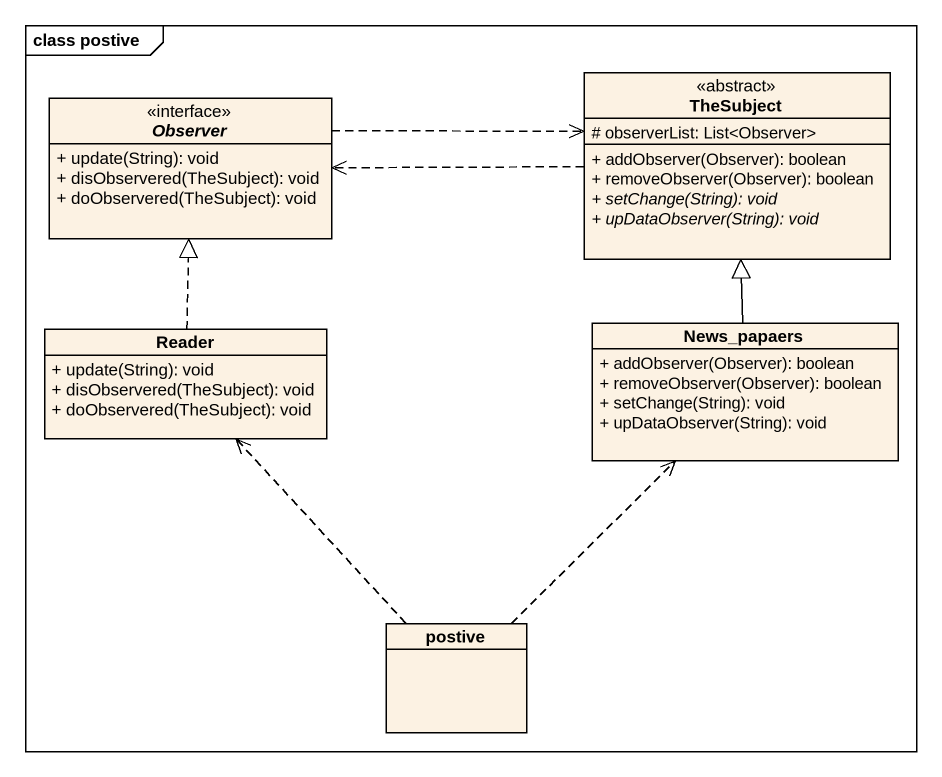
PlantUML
@startuml
mainframe class postive
hide circle
hide empty members
skinparam classAttributeIconSize 0
interface Observer {
  + update(String): void
  + disObservered(TheSubject): void
  + doObservered(TheSubject): void
}
class TheSubject <<abstract>> {
  # observerList: List<Observer>
  + addObserver(Observer): boolean
  + removeObserver(Observer): boolean
  {abstract} + setChange(String): void
  {abstract} + upDataObserver(String): void
}
class Reader {
  + update(String): void
  + disObservered(TheSubject): void
  + doObservered(TheSubject): void
}
class News_papaers {
  + addObserver(Observer): boolean
  + removeObserver(Observer): boolean
  + setChange(String): void
  + upDataObserver(String): void
}
class postive
Observer .right.> TheSubject
TheSubject .left.> Observer
Reader .up.|> Observer
News_papaers -up-|> TheSubject
postive .up.> Reader
postive .up.> News_papaers
@enduml
